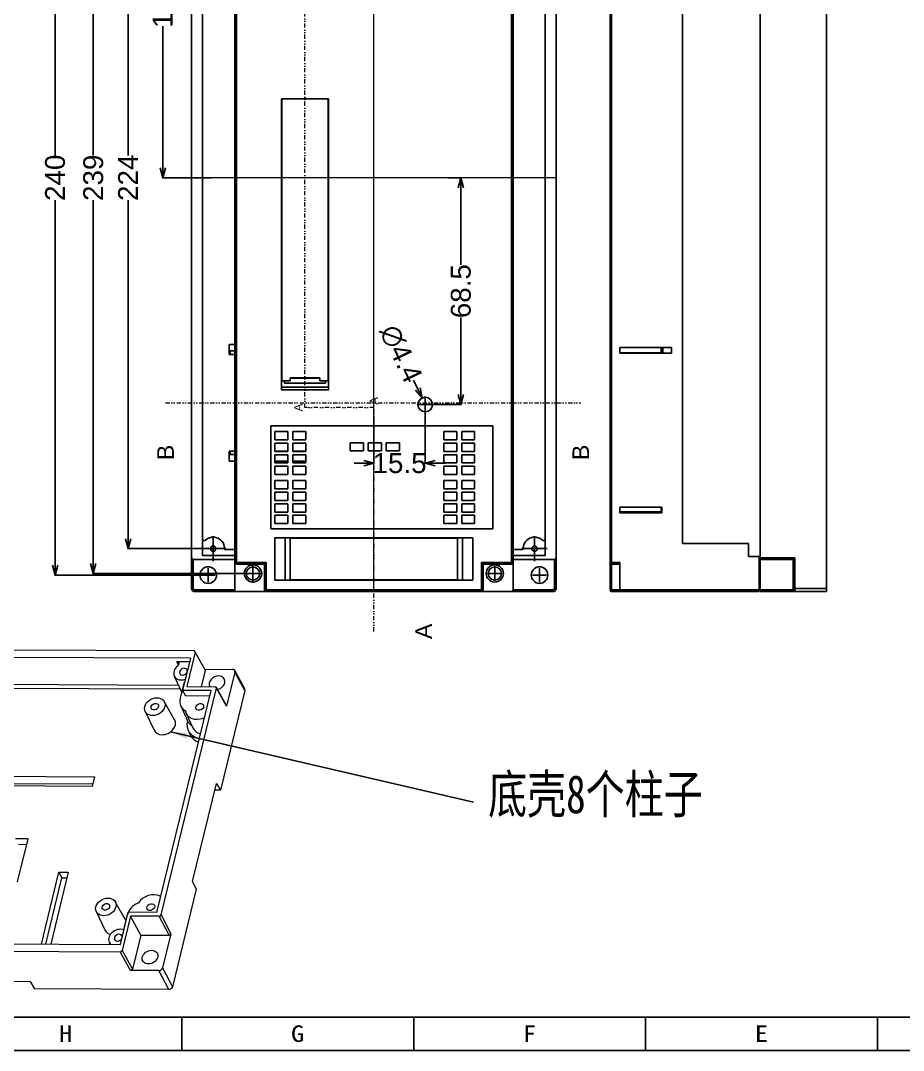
# Model space of a CAD drawing. Header units: millimetres. Extents: x 3277 to 4118, y 1069 to 1745.
# Drawn here: x 3579.6 to 3846.1, y 1151.3 to 1462.4 of the extents above; entities that cross this region are included whole.
import ezdxf
from ezdxf.enums import TextEntityAlignment as Align
from ezdxf.lldxf.tags import DXFTag

# ---------------------------------------------------------------- set-up
doc = ezdxf.new("R2010")
doc.units = ezdxf.units.MM
doc.linetypes.add('DIVIDE', pattern=[31.75, 12.7, -6.35, 0, -6.35, 0, -6.35])
doc.layers.add('1', color=7, linetype='Continuous', true_color=0xffffff)
doc.layers.add('2', color=7, linetype='Continuous', true_color=0xffffff)
doc.layers.add('dim', color=82, linetype='Continuous', lineweight=9)
doc.layers.add('hatch', color=56, linetype='Continuous', lineweight=9)
doc.styles.add('romans', font='romans.shx', dxfattribs={"width": 0.75, "bigfont": 'fangsong.shx'})
doc.styles.get("Standard").update_dxf_attribs({"font": 'arial.ttf'})
doc.styles.add('TEXTSTYLE_0', font='txt', dxfattribs={"width": 0.8})
tags = doc.linetypes.add('CENTER', pattern=[2, 1.25, -0.25, 0.25, -0.25]).pattern_tags.tags
tags[10:11] = [DXFTag(74, 4), DXFTag(75, 0), DXFTag(340, '0'), DXFTag(46, 0.0), DXFTag(50, 0.0), DXFTag(44, 0.0), DXFTag(45, 0.0)]
tags[8:9] = [DXFTag(74, 4), DXFTag(75, 0), DXFTag(340, '0'), DXFTag(46, 0.0), DXFTag(50, 0.0), DXFTag(44, 0.0), DXFTag(45, 0.0)]
tags[6:7] = [DXFTag(74, 4), DXFTag(75, 0), DXFTag(340, '0'), DXFTag(46, 0.0), DXFTag(50, 0.0), DXFTag(44, 0.0), DXFTag(45, 0.0)]
tags[4:5] = [DXFTag(74, 4), DXFTag(75, 0), DXFTag(340, '0'), DXFTag(46, 0.0), DXFTag(50, 0.0), DXFTag(44, 0.0), DXFTag(45, 0.0)]
doc.dimstyles.new('ISO-25', dxfattribs={"dimtxt": 2.5, "dimasz": 2.5, "dimexe": 1.25, "dimexo": 0.625, "dimtad": 1, "dimtxsty": 'Standard', "dimcen": 2.5, "dimadec": 0, "dimazin": 0, "dimtfac": 1, "dimtmove": 0, "dimatfit": 3, "dimfxl": 1, "dimarcsym": 0})
doc.dimstyles.new('副本 (2)Standard', dxfattribs={"dimtxt": 6, "dimasz": 3, "dimexe": 0.18, "dimexo": 0.0625, "dimgap": 0.09, "dimtad": 0, "dimdec": 1, "dimdsep": 46, "dimtxsty": 'Standard', "dimblk": 'OPEN30', "dimcen": 0.09, "dimclrd": 3, "dimclre": 3, "dimclrt": 6, "dimazin": 2, "dimtfac": 1, "dimtdec": 1, "dimtofl": 0, "dimtmove": 0, "dimatfit": 3, "dimfxl": 1, "dimtolj": 1, "dimtzin": 0, "dimarcsym": 0})

# ---------------------------------------------------------------- blocks, each defined once
blk = doc.blocks.new('_Open30')
at = {"color": 0, "linetype": 'ByBlock', "lineweight": -2}
for p, q in [((-1, 0.27), (0, 0)), ((0, 0), (-1, -0.27)), ((0, 0), (-1, 0))]:
    blk.add_line(p, q, dxfattribs=at)
blk = doc.blocks.new('*D73')
at = {"color": 3, "lineweight": -2, "transparency": 16777216}
for p, q in [((3633.9, 1526.89), (3611.88, 1526.89)), ((3612.06, 1523.89), (3612.06, 1421.65)), ((3612.06, 1305.89), (3612.06, 1408.14)), ((3633.9, 1302.89), (3611.88, 1302.89))]:
    blk.add_line(p, q, dxfattribs=at)
at = {"layer": 'Defpoints', "color": 0, "transparency": 16777216}
for p in [(3612.06, 1526.89), (3633.96, 1526.89), (3633.96, 1302.89)]:
    blk.add_point(p, dxfattribs=at)
at = {"color": 3, "lineweight": -2, "transparency": 16777216, "xscale": 3, "yscale": 3, "zscale": 3}
for p, rotation in [((3612.06, 1526.89), 90), ((3612.06, 1302.89), 270)]:
    blk.add_blockref('_Open30', p, dxfattribs=dict(at, rotation=rotation))
at = {"color": 6, "transparency": 16777216, "insert": (3612.06, 1414.89), "char_height": 6, "attachment_point": 5, "rotation": 90}
blk.add_mtext('\\A1;224', dxfattribs=at)
blk = doc.blocks.new('*D74')
at = {"color": 3, "lineweight": -2, "transparency": 16777216}
for p, q in [((3647.5, 1534.39), (3601.39, 1534.39)), ((3601.57, 1531.39), (3601.57, 1421.67)), ((3601.57, 1298.39), (3601.57, 1408.12)), ((3646.84, 1295.39), (3601.39, 1295.39))]:
    blk.add_line(p, q, dxfattribs=at)
at = {"layer": 'Defpoints', "color": 0, "transparency": 16777216}
for p in [(3647.56, 1534.39), (3601.57, 1295.39), (3646.9, 1295.39)]:
    blk.add_point(p, dxfattribs=at)
at = {"color": 3, "lineweight": -2, "transparency": 16777216, "xscale": 3, "yscale": 3, "zscale": 3}
for p, rotation in [((3601.57, 1534.39), 90), ((3601.57, 1295.39), 270)]:
    blk.add_blockref('_Open30', p, dxfattribs=dict(at, rotation=rotation))
at = {"color": 6, "transparency": 16777216, "insert": (3601.57, 1414.89), "char_height": 6, "attachment_point": 5, "rotation": 90}
blk.add_mtext('\\A1;239', dxfattribs=at)
blk = doc.blocks.new('*D75')
at = {"color": 3, "lineweight": -2, "transparency": 16777216}
for p, q in [((3634.11, 1534.89), (3589.87, 1534.89)), ((3590.05, 1531.89), (3590.05, 1421.65)), ((3590.05, 1297.89), (3590.05, 1408.13)), ((3634.11, 1294.89), (3589.87, 1294.89))]:
    blk.add_line(p, q, dxfattribs=at)
at = {"layer": 'Defpoints', "color": 0, "transparency": 16777216}
for p in [(3590.05, 1534.89), (3634.17, 1534.89), (3634.17, 1294.89)]:
    blk.add_point(p, dxfattribs=at)
at = {"color": 3, "lineweight": -2, "transparency": 16777216, "xscale": 3, "yscale": 3, "zscale": 3}
for p, rotation in [((3590.05, 1534.89), 90), ((3590.05, 1294.89), 270)]:
    blk.add_blockref('_Open30', p, dxfattribs=dict(at, rotation=rotation))
at = {"color": 6, "transparency": 16777216, "insert": (3590.05, 1414.89), "char_height": 6, "attachment_point": 5, "rotation": 90}
blk.add_mtext('\\A1;240', dxfattribs=at)
blk = doc.blocks.new('*D77')
at = {"color": 3, "lineweight": -2, "transparency": 16777216}
for p, q in [((3649.28, 1526.39), (3622.36, 1526.39)), ((3622.54, 1523.39), (3622.54, 1480.6)), ((3622.54, 1417.89), (3622.54, 1460.69)), ((3637.21, 1414.89), (3622.36, 1414.89))]:
    blk.add_line(p, q, dxfattribs=at)
at = {"layer": 'Defpoints', "color": 0, "transparency": 16777216}
for p in [(3649.34, 1526.39), (3622.54, 1414.89), (3637.27, 1414.89)]:
    blk.add_point(p, dxfattribs=at)
at = {"color": 3, "lineweight": -2, "transparency": 16777216, "xscale": 3, "yscale": 3, "zscale": 3}
for p, rotation in [((3622.54, 1526.39), 90), ((3622.54, 1414.89), 270)]:
    blk.add_blockref('_Open30', p, dxfattribs=dict(at, rotation=rotation))
at = {"color": 6, "transparency": 16777216, "insert": (3622.54, 1470.64), "char_height": 6, "attachment_point": 5, "rotation": 90}
blk.add_mtext('\\A1;111.5', dxfattribs=at)
blk = doc.blocks.new('*D96')
at = {"color": 3, "lineweight": -2, "transparency": 16777216}
for p, q in [((3701.76, 1343.91), (3701.76, 1328.5)), ((3686.26, 1342.91), (3686.26, 1328.5)), ((3683.26, 1328.68), (3680.26, 1328.68)), ((3704.76, 1328.68), (3707.76, 1328.68))]:
    blk.add_line(p, q, dxfattribs=at)
at = {"layer": 'Defpoints', "color": 0, "transparency": 16777216}
for p in [(3701.76, 1343.97), (3686.26, 1342.98), (3686.26, 1328.68)]:
    blk.add_point(p, dxfattribs=at)
at = {"color": 3, "lineweight": -2, "transparency": 16777216, "xscale": 3, "yscale": 3, "zscale": 3}
blk.add_blockref('_Open30', (3686.26, 1328.68), dxfattribs=at)
at = {"color": 3, "lineweight": -2, "transparency": 16777216, "xscale": 3, "yscale": 3, "zscale": 3, "rotation": 180}
blk.add_blockref('_Open30', (3701.76, 1328.68), dxfattribs=at)
at = {"color": 6, "transparency": 16777216, "insert": (3694.01, 1328.68), "char_height": 6, "attachment_point": 5}
blk.add_mtext('\\A1;15.5', dxfattribs=at)
blk = doc.blocks.new('*D97')
at = {"color": 3, "lineweight": -2, "transparency": 16777216}
for p, q in [((3708.6, 1414.89), (3712.7, 1414.89)), ((3712.52, 1411.89), (3712.52, 1388.57)), ((3712.52, 1349.39), (3712.52, 1372.72)), ((3704.24, 1346.39), (3712.7, 1346.39))]:
    blk.add_line(p, q, dxfattribs=at)
at = {"layer": 'Defpoints', "color": 0, "transparency": 16777216}
for p in [(3708.54, 1414.89), (3712.52, 1414.89), (3704.18, 1346.39)]:
    blk.add_point(p, dxfattribs=at)
at = {"color": 3, "lineweight": -2, "transparency": 16777216, "xscale": 3, "yscale": 3, "zscale": 3}
for p, rotation in [((3712.52, 1414.89), 90), ((3712.52, 1346.39), 270)]:
    blk.add_blockref('_Open30', p, dxfattribs=dict(at, rotation=rotation))
at = {"color": 6, "transparency": 16777216, "insert": (3712.52, 1380.64), "char_height": 6, "attachment_point": 5, "rotation": 90}
blk.add_mtext('\\A1;68.5', dxfattribs=at)
blk = doc.blocks.new('*D98')
at = {"color": 3, "lineweight": -2, "transparency": 16777216}
for p, q in [((3698.22, 1353.79), (3699.51, 1351.08)), ((3701.67, 1346.39), (3701.85, 1346.39)), ((3701.76, 1346.3), (3701.76, 1346.48))]:
    blk.add_line(p, q, dxfattribs=at)
at = {"layer": 'Defpoints', "color": 0, "transparency": 16777216}
for p in [(3700.81, 1348.38), (3702.71, 1344.41)]:
    blk.add_point(p, dxfattribs=at)
at = {"color": 3, "lineweight": -2, "transparency": 16777216, "xscale": 3, "yscale": 3, "zscale": 3, "rotation": 295.5766410307004}
blk.add_blockref('_Open30', (3700.81, 1348.38), dxfattribs=at)
at = {"color": 6, "transparency": 16777216, "insert": (3694.42, 1361.73), "char_height": 6, "attachment_point": 5, "rotation": 295.5766}
blk.add_mtext('\\A1;∅4.4', dxfattribs=at)
blk = doc.blocks.new('SUN_6HWZ35TKYY1ECAF2H1NO37HIP3V')
at = {"color": 7, "linetype": 'Continuous'}
for p, q in [((-831, 10), (-10, 10)), ((-490, 0), (-490, 10)), ((-420, 0), (-420, 10)), ((-350, 0), (-350, 10)), ((-280, 0), (-280, 10)), ((-841, 0), (0, 0))]:
    blk.add_line(p, q, dxfattribs=at)
at = {"color": 2, "linetype": 'Continuous', "style": 'TEXTSTYLE_0', "width": 1.2}
for s, p, p2 in [('H', (-527.03, 2.56), (-523.03, 2.56)), ('G', (-457.03, 2.56), (-453.03, 2.56)), ('F', (-387.03, 2.56), (-383.03, 2.56)), ('E', (-317.03, 2.56), (-313.03, 2.56))]:
    blk.add_text(s, height=5, dxfattribs=at).set_placement(p, p2, align=Align.FIT)
blk = doc.blocks.new('sgsdg')
at = {"layer": '1', "color": 132, "linetype": 'Continuous', "lineweight": 18}
for p, q in [((-2832.29, 6099.16), (-3017.46, 6206.78)), ((-2834.29, 6097.76), (-3018.6, 6204.88)), ((-3015.25, 6193.56), (-2841.48, 6092.56)), ((-3016.11, 6192.69), (-2841.61, 6091.27)), ((-3079.99, 6140.5), (-2895.67, 6033.37)), ((-3081.98, 6139.09), (-2896.82, 6031.47)), ((-2879.28, 6079), (-2909.26, 6096.43)), ((-2907.2, 6098.59), (-2877.22, 6081.16)), ((-2834.29, 6097.76), (-2841.18, 6090.53)), ((-2832.18, 6098.62), (-2839.54, 6090.9)), ((-2838.44, 6097.74), (-2838.36, 6098.9)), ((-2835.04, 6096.97), (-2838.36, 6098.9)), ((-2832.24, 6092.28), (-2832.18, 6098.62)), ((-2832.15, 6092.5), (-2832.08, 6098.84)), ((-2878.81, 6079.5), (-2907.3, 6096.06)), ((-2841.19, 6095.55), (-2841.72, 6090.06)), ((-2854.11, 6090.65), (-2854.6, 6084.36)), ((-2847.69, 6084.07), (-2847.65, 6090.39)), ((-2843.14, 6088.57), (-2839.48, 6092.41)), ((-2841.18, 6090.53), (-2841.25, 6088.64)), ((-2833.74, 6086.21), (-2841.18, 6090.53)), ((-2839.54, 6090.9), (-2832.06, 6086.56)), ((-2835.69, 6088.67), (-2832.24, 6092.28)), ((-2832.15, 6092.7), (-2824.95, 6088.52)), ((-2834.93, 6084.97), (-2841.25, 6088.64)), ((-2833.49, 6087.42), (-2833.49, 6087.42)), ((-2824.73, 6087.43), (-2832.04, 6079.77)), ((-2824.87, 6081.13), (-2824.73, 6087.43)), ((-2824.68, 6081.57), (-2824.54, 6087.87)), ((-2881.35, 6036.28), (-2833.74, 6086.21)), ((-2880.59, 6034.99), (-2831.95, 6086.02)), ((-2844.02, 6086.73), (-2844.49, 6081.82)), ((-2843.69, 6083.98), (-2844.15, 6079.18)), ((-2832.04, 6079.77), (-2831.95, 6086.02)), ((-2831.94, 6079.99), (-2831.86, 6086.24)), ((-2877.22, 6081.16), (-2879.28, 6079)), ((-2824.87, 6081.13), (-2846.29, 6058.67)), ((-2845.72, 6079.28), (-2845.87, 6077.79)), ((-2913.16, 6065.26), (-2903.98, 6074.89)), ((-2905.21, 6073.6), (-2907.3, 6074.81)), ((-2903.98, 6074.89), (-2907.22, 6076.77)), ((-2916.31, 6045.37), (-2900.89, 6061.54)), ((-2915.16, 6044.7), (-2900.97, 6059.58)), ((-2898.47, 6060.13), (-2913.88, 6043.96)), ((-2900.89, 6061.54), (-2900.97, 6059.58)), ((-2900.97, 6059.58), (-2899.7, 6058.84)), ((-2900.89, 6061.54), (-2898.47, 6060.13)), ((-2867.34, 6038.98), (-2846.33, 6061.02)), ((-2846.29, 6058.67), (-2847.76, 6059.52)), ((-2846.33, 6061.02), (-2846.29, 6058.67)), ((-2945.09, 6049), (-2924.89, 6037.26)), ((-2897.07, 6045.59), (-2897.56, 6039.29)), ((-2890.65, 6039.01), (-2890.61, 6045.33)), ((-2895.67, 6033.37), (-2888.78, 6040.6)), ((-2881.35, 6036.28), (-2888.78, 6040.6)), ((-2924.89, 6037.26), (-2924.85, 6034.68)), ((-2888.76, 6039.27), (-2896.12, 6031.55)), ((-2892.63, 6036.66), (-2889.32, 6040.13)), ((-2888.98, 6032.76), (-2888.76, 6039.27)), ((-2881.29, 6034.92), (-2888.76, 6039.27)), ((-2867.34, 6038.98), (-2867.54, 6036.38)), ((-2889.82, 6014.32), (-2924.85, 6034.68)), ((-2898.27, 6035.68), (-2898.35, 6034.93)), ((-2898.28, 6034.94), (-2898.26, 6035.21)), ((-2867.54, 6036.38), (-2888.42, 6014.47)), ((-2881.58, 6028.46), (-2881.29, 6034.92)), ((-2880.59, 6034.99), (-2880.88, 6028.53)), ((-2896.98, 6025.03), (-2896.82, 6031.47)), ((-2888.98, 6032.76), (-2896.29, 6025.1)), ((-2896.12, 6031.55), (-2896.29, 6025.1)), ((-2888.98, 6032.76), (-2881.58, 6028.46)), ((-2880.88, 6028.53), (-2888.19, 6020.87)), ((-2889.58, 6020.73), (-2896.98, 6025.03)), ((-2889.82, 6014.32), (-2889.58, 6020.73)), ((-2888.19, 6020.87), (-2888.42, 6014.47))]:
    blk.add_line(p, q, dxfattribs=at)
for centre, major_axis, ratio, start_param, end_param in [((-2838.14, 6095.33), (3.06, -0.12), 0.775231, 1.791117, 4.525309), ((-2838.14, 6095.33), (1.24, -0.05), 0.775231, 0, 4.114521), ((-2838.88, 6098.35), (-0.89, 0.036), 0.775231, 1.791117, 4.114521), ((-2832.58, 6098.85), (-0.497, 0.02), 0.775089, 2.543902, 4.114546), ((-2838.14, 6095.33), (1.24, -0.05), 0.775231, 4.114521, 5.496724), ((-2838.14, 6095.33), (1.24, -0.05), 0.775231, 5.874009, 6.283185), ((-2838.17, 6094.57), (-3.1, 0.13), 0.775231, 1.167395, 1.192064), ((-2832.65, 6092.51), (-0.497, 0.02), 0.775089, 2.543902, 3.165337), ((-2839.38, 6086.39), (4.65, -0.19), 0.775231, 2.543725, 3.618841), ((-2831.01, 6087.32), (-2.49, 0.1), 0.775231, 4.114521, 6.283185), ((-2831.01, 6087.32), (-2.49, 0.1), 0.775231, 1.248702, 4.114521), ((-2825.54, 6087.9), (-0.999, 0.041), 0.775176, 2.543707, 4.114427), ((-2851.14, 6084.14), (3.46, -0.14), 0.775231, 3.113728, 4.114521), ((-2851.14, 6084.14), (3.46, -0.14), 0.775231, 4.114521, 6.283185), ((-2851.14, 6084.14), (3.46, -0.14), 0.775231, 0, 0.027898), ((-2839.17, 6083.64), (4.53, -0.18), 0.775231, 2.907478, 4.567883), ((-2832.35, 6086.25), (-0.497, 0.02), 0.775153, 2.543476, 4.11412), ((-2839.43, 6078.81), (6.31, -0.26), 0.775231, 2.531937, 3.940866), ((-2839.58, 6081.58), (-4.91, 0.2), 0.775231, 6.270317, 6.742225), ((-2825.68, 6081.6), (-0.999, 0.041), 0.775176, 2.543707, 3.156485), ((-2839.49, 6077.32), (6.39, -0.26), 0.775231, 3.098744, 3.766971), ((-2839.37, 6078.83), (-4.79, 0.2), 0.775231, 6.240337, 7.019529), ((-2832.44, 6080), (-0.497, 0.02), 0.775153, 2.543476, 3.162505), ((-2885.56, 6037.95), (4.65, -0.19), 0.775231, 1.468609, 2.543725), ((-2882.13, 6038.58), (-4.53, 0.18), 0.775231, 3.661159, 5.321564), ((-2895.22, 6035.45), (-3.06, 0.12), 0.775231, 3.71692, 6.437925), ((-2894.1, 6039.08), (-3.46, 0.14), 0.775231, 0, 0.687142), ((-2894.1, 6039.08), (-3.46, 0.14), 0.775231, 6.255419, 6.283185), ((-2894.1, 6039.08), (-3.46, 0.14), 0.775231, 3.059731, 3.169393), ((-2899.14, 6035.14), (0.89, -0.036), 0.775231, 5.984136, 6.437925), ((-2895.22, 6035.45), (1.24, -0.05), 0.775231, 0, 4.114521), ((-2895.22, 6035.45), (1.24, -0.05), 0.775231, 4.114521, 5.496724), ((-2895.22, 6035.45), (1.24, -0.05), 0.775231, 5.874009, 6.283185), ((-2881, 6035.23), (-0.497, 0.02), 0.775373, 0.972903, 2.543547), ((-2896.52, 6031.78), (-0.497, 0.02), 0.775308, 0.97333, 2.543974), ((-2881.28, 6028.77), (-0.497, 0.02), 0.775373, 0.972903, 2.543547), ((-2896.69, 6025.33), (-0.497, 0.02), 0.775308, 0.97333, 2.543974), ((-2888.99, 6021.34), (-0.999, 0.041), 0.775286, 0.973023, 2.543743), ((-2889.23, 6014.94), (-0.999, 0.041), 0.775286, 0.973023, 2.543743)]:
    blk.add_ellipse(centre, major_axis=major_axis, ratio=ratio, start_param=start_param, end_param=end_param, dxfattribs=at)
for centre, major_axis in [((-2850.89, 6090.45), (3.23, -0.13)), ((-2850.89, 6090.45), (-1.2, 0.05)), ((-2839.17, 6083.64), (-1.24, 0.05)), ((-2893.85, 6045.39), (-3.23, 0.13)), ((-2893.85, 6045.39), (1.2, -0.05)), ((-2882.13, 6038.58), (-1.24, 0.05)), ((-2889.85, 6025.6), (-2.49, 0.1))]:
    blk.add_ellipse(centre, major_axis=major_axis, ratio=0.775231, dxfattribs=at)
for points in [[(-2843.63, 6084.3), (-2843.61, 6084.5), (-2843.59, 6084.7), (-2843.57, 6084.9)], [(-2840.04, 6079.61), (-2840.02, 6079.8), (-2839.99, 6080), (-2839.97, 6080.2)]]:
    blk.add_open_spline(points, degree=3, dxfattribs=at)
for points, knots in [([(-2843.57, 6084.9), (-2843.55, 6084.86), (-2843.53, 6084.82), (-2843.52, 6084.73), (-2843.53, 6084.68), (-2843.54, 6084.64)], [0, 0, 0, 0, 0.499999, 0.499999, 1, 1, 1, 1]), ([(-2839.97, 6080.2), (-2839.91, 6080.19), (-2839.86, 6080.17), (-2839.76, 6080.13), (-2839.72, 6080.1), (-2839.66, 6080.05), (-2839.65, 6080.04), (-2839.64, 6080.02)], [0, 0, 0, 0, 0.415913, 0.415913, 0.83187, 0.83187, 1, 1, 1, 1]), ([(-2884.61, 6041.56), (-2884.65, 6041.54), (-2884.71, 6041.52), (-2884.82, 6041.51), (-2884.88, 6041.5), (-2884.94, 6041.51)], [0, 0, 0, 0, 0.499999, 0.499999, 1, 1, 1, 1]), ([(-2877.83, 6039.97), (-2877.85, 6039.97), (-2877.87, 6039.98), (-2877.94, 6040), (-2877.99, 6040.03), (-2878.07, 6040.09), (-2878.11, 6040.13), (-2878.13, 6040.16)], [0, 0, 0, 0, 0.169573, 0.169573, 0.584314, 0.584314, 1, 1, 1, 1])]:
    blk.add_open_spline(points, degree=3, knots=knots, dxfattribs=at)

msp = doc.modelspace()

# ---------------------------------------------------------------- linework, layer by layer
at = {"layer": '1', "color": 21}
for p, q in [((3822.83, 1538.89), (3822.83, 1290.89)), ((3631.26, 1529.64), (3631.26, 1300.14)), ((3737.96, 1300.84), (3737.96, 1528.94)), ((3741.26, 1300.14), (3741.26, 1529.64)), ((3802.83, 1300.14), (3802.83, 1529.64)), ((3634.56, 1524.01), (3634.56, 1300.84)), ((3642.56, 1364.55), (3642.56, 1361.55)), ((3644.26, 1364.55), (3642.56, 1364.55)), ((3642.91, 1362.6), (3642.91, 1361.55)), ((3644.26, 1362.6), (3642.91, 1362.6)), ((3642.56, 1361.55), (3644.26, 1361.55)), ((3642.56, 1329.35), (3642.56, 1332.35)), ((3642.56, 1332.35), (3644.26, 1332.35)), ((3642.91, 1331.3), (3642.91, 1332.35)), ((3644.26, 1331.3), (3642.91, 1331.3)), ((3656.38, 1332.35), (3660.28, 1332.35)), ((3661.78, 1332.35), (3665.68, 1332.35)), ((3644.26, 1329.35), (3642.56, 1329.35)), ((3660.28, 1329.35), (3656.38, 1329.35)), ((3665.68, 1329.35), (3661.78, 1329.35)), ((3631.26, 1290.89), (3631.26, 1300.14)), ((3634.56, 1300.84), (3644.26, 1300.84)), ((3641.2, 1302.64), (3644.26, 1302.64)), ((3728.26, 1302.64), (3731.32, 1302.64)), ((3737.96, 1300.84), (3728.26, 1300.84)), ((3741.26, 1300.14), (3741.26, 1290.89)), ((3802.83, 1300.14), (3813.33, 1300.14)), ((3802.83, 1299.64), (3802.83, 1300.14)), ((3812.83, 1299.64), (3813.33, 1300.14)), ((3813.33, 1300.14), (3813.33, 1290.89)), ((3631.76, 1299.64), (3631.76, 1290.89)), ((3644.26, 1299.64), (3631.76, 1299.64)), ((3740.76, 1299.64), (3728.26, 1299.64)), ((3740.76, 1290.89), (3740.76, 1299.64)), ((3802.83, 1299.64), (3802.83, 1290.39)), ((3812.83, 1299.64), (3802.83, 1299.64)), ((3812.83, 1290.89), (3812.83, 1299.64)), ((3631.26, 1290.89), (3631.76, 1290.89)), ((3740.76, 1290.89), (3741.26, 1290.89)), ((3812.83, 1290.39), (3812.83, 1290.89)), ((3812.83, 1290.89), (3813.33, 1290.89)), ((3813.33, 1290.89), (3813.33, 1289.89)), ((3813.33, 1290.89), (3822.83, 1290.89)), ((3822.83, 1290.89), (3822.83, 1289.89)), ((3632.26, 1290.39), (3644.26, 1290.39)), ((3632.26, 1289.89), (3632.26, 1290.39)), ((3644.76, 1289.89), (3632.26, 1289.89)), ((3740.26, 1289.89), (3727.76, 1289.89)), ((3728.26, 1290.39), (3740.26, 1290.39)), ((3740.26, 1290.39), (3740.26, 1289.89)), ((3802.83, 1289.89), (3802.83, 1290.39)), ((3802.83, 1290.39), (3812.83, 1290.39)), ((3813.33, 1289.89), (3802.83, 1289.89)), ((3822.83, 1289.89), (3813.33, 1289.89)), ((3818.93, 1289.89), (3822.83, 1289.89))]:
    msp.add_line(p, q, dxfattribs=at)
at = {"layer": '1', "color": 1, "linetype": 'CENTER', "ltscale": 3.5052}
for p, q in [((3637.76, 1299.1), (3637.76, 1306.69)), ((3734.76, 1299.1), (3734.76, 1306.69)), ((3633.96, 1302.89), (3641.55, 1302.89)), ((3730.96, 1302.89), (3738.55, 1302.89))]:
    msp.add_line(p, q, dxfattribs=at)
at = {"layer": '1', "color": 1, "linetype": 'CENTER', "ltscale": 1.9304}
for p, q in [((3634.17, 1294.89), (3638.35, 1294.89)), ((3636.26, 1292.8), (3636.26, 1296.98)), ((3734.17, 1294.89), (3738.35, 1294.89)), ((3736.26, 1292.8), (3736.26, 1296.98))]:
    msp.add_line(p, q, dxfattribs=at)
at = {"layer": '1', "color": 21, "extrusion": (0, 0, -1)}
for centre in [(-3637.76, 1302.89), (-3734.76, 1302.89)]:
    msp.add_circle(centre, 0.8, dxfattribs=at)
at = {"layer": '1', "color": 21}
for centre in [(3636.26, 1294.89), (3736.26, 1294.89)]:
    msp.add_circle(centre, 2.5, dxfattribs=at)
at = {"layer": '1', "color": 21, "extrusion": (0, 0, -1)}
for centre, radius, start, end in [((-3635.06, 1305.78), 0.5, 226.8788, 0), ((-3632.26, 1290.89), 1, 270, 0), ((-3740.26, 1290.89), 1, 180, 270)]:
    msp.add_arc(centre, radius, start, end, dxfattribs=at)
at = {"layer": '1', "color": 21}
for centre, radius, start, end in [((3637.76, 1302.89), 3.45, 355.8445, 133.1212), ((3734.76, 1302.89), 3.45, 46.8788, 184.1555), ((3737.46, 1305.78), 0.5, 226.8788, 0), ((3631.76, 1300.14), 0.5, 180, 270), ((3740.76, 1300.14), 0.5, 270, 0), ((3632.26, 1290.89), 0.5, 180, 270), ((3740.26, 1290.89), 0.5, 270, 0), ((3813.33, 1290.39), 0.5, 180, 270)]:
    msp.add_arc(centre, radius, start, end, dxfattribs=at)
at = {"layer": '2', "color": 7}
for p, q in [((3644.26, 1298.69), (3644.26, 1531.09)), ((3644.76, 1531.09), (3644.76, 1298.69)), ((3727.76, 1298.69), (3727.76, 1531.09)), ((3728.26, 1531.09), (3728.26, 1298.69)), ((3757.53, 1298.69), (3757.53, 1531.09)), ((3758.03, 1531.09), (3758.03, 1298.69)), ((3779.43, 1525.39), (3779.43, 1304.39)), ((3658.37, 1350.8), (3658.37, 1438.74)), ((3672.57, 1438.74), (3658.37, 1438.74)), ((3672.57, 1438.74), (3672.57, 1350.8)), ((3760.53, 1361.89), (3760.53, 1363.59)), ((3760.53, 1363.59), (3776.13, 1363.59)), ((3772.93, 1363.59), (3772.93, 1362.04)), ((3773.43, 1363.59), (3773.43, 1361.9)), ((3776.13, 1363.59), (3776.13, 1361.89)), ((3772.93, 1362.04), (3760.53, 1362.04)), ((3776.13, 1361.89), (3760.53, 1361.89)), ((3659.27, 1352.85), (3659.27, 1353.54)), ((3669.97, 1354.39), (3660.97, 1354.39)), ((3671.67, 1353.54), (3671.67, 1352.85)), ((3672.57, 1351.6), (3658.37, 1351.6)), ((3672.57, 1350.8), (3658.37, 1350.8)), ((3671.67, 1352.85), (3659.27, 1352.85)), ((3722.12, 1340.02), (3655.16, 1340.02)), ((3655.16, 1308.82), (3655.16, 1340.02)), ((3656.38, 1338.25), (3660.28, 1338.25)), ((3656.38, 1335.75), (3656.38, 1338.25)), ((3660.28, 1338.25), (3660.28, 1335.75)), ((3661.78, 1335.75), (3661.78, 1338.25)), ((3661.78, 1338.25), (3665.68, 1338.25)), ((3665.68, 1338.25), (3665.68, 1335.75)), ((3707.38, 1338.25), (3711.28, 1338.25)), ((3707.38, 1335.75), (3707.38, 1338.25)), ((3711.28, 1338.25), (3711.28, 1335.75)), ((3712.78, 1338.25), (3716.68, 1338.25)), ((3712.78, 1335.75), (3712.78, 1338.25)), ((3716.68, 1338.25), (3716.68, 1335.75)), ((3722.12, 1340.02), (3722.12, 1308.82)), ((3660.28, 1335.75), (3656.38, 1335.75)), ((3660.28, 1334.75), (3656.38, 1334.75)), ((3656.38, 1334.75), (3656.38, 1332.25)), ((3660.28, 1332.25), (3660.28, 1334.75)), ((3665.68, 1335.75), (3661.78, 1335.75)), ((3665.68, 1334.75), (3661.78, 1334.75)), ((3661.78, 1334.75), (3661.78, 1332.25)), ((3665.68, 1332.25), (3665.68, 1334.75)), ((3679.12, 1332.39), (3679.12, 1334.79)), ((3679.12, 1334.79), (3683.12, 1334.79)), ((3683.12, 1334.79), (3683.12, 1332.39)), ((3684.53, 1334.79), (3688.53, 1334.79)), ((3684.53, 1332.39), (3684.53, 1334.79)), ((3688.53, 1334.79), (3688.53, 1332.39)), ((3689.95, 1334.79), (3689.95, 1332.39)), ((3693.95, 1334.79), (3689.95, 1334.79)), ((3693.95, 1332.39), (3693.95, 1334.79)), ((3711.28, 1335.75), (3707.38, 1335.75)), ((3711.28, 1334.75), (3707.38, 1334.75)), ((3707.38, 1334.75), (3707.38, 1332.25)), ((3711.28, 1332.25), (3711.28, 1334.75)), ((3716.68, 1335.75), (3712.78, 1335.75)), ((3716.68, 1334.75), (3712.78, 1334.75)), ((3712.78, 1334.75), (3712.78, 1332.25)), ((3716.68, 1332.25), (3716.68, 1334.75)), ((3656.38, 1332.25), (3660.28, 1332.25)), ((3660.28, 1331.26), (3656.38, 1331.26)), ((3656.38, 1331.26), (3656.38, 1328.76)), ((3660.28, 1328.76), (3660.28, 1331.26)), ((3661.78, 1332.25), (3665.68, 1332.25)), ((3661.78, 1331.26), (3661.78, 1328.76)), ((3665.68, 1331.26), (3661.78, 1331.26)), ((3665.68, 1328.76), (3665.68, 1331.26)), ((3683.12, 1332.39), (3679.12, 1332.39)), ((3688.53, 1332.39), (3684.53, 1332.39)), ((3689.95, 1332.39), (3693.95, 1332.39)), ((3707.38, 1332.25), (3711.28, 1332.25)), ((3711.28, 1331.26), (3707.38, 1331.26)), ((3707.38, 1331.26), (3707.38, 1328.76)), ((3711.28, 1328.76), (3711.28, 1331.26)), ((3712.78, 1332.25), (3716.68, 1332.25)), ((3712.78, 1331.26), (3712.78, 1328.76)), ((3716.68, 1331.26), (3712.78, 1331.26)), ((3716.68, 1328.76), (3716.68, 1331.26)), ((3656.38, 1328.76), (3660.28, 1328.76)), ((3661.78, 1328.76), (3665.68, 1328.76)), ((3707.38, 1328.76), (3711.28, 1328.76)), ((3712.78, 1328.76), (3716.68, 1328.76)), ((3656.38, 1327.77), (3656.38, 1325.27)), ((3660.28, 1327.77), (3656.38, 1327.77)), ((3656.38, 1325.27), (3660.28, 1325.27)), ((3660.28, 1325.27), (3660.28, 1327.77)), ((3665.68, 1327.77), (3661.78, 1327.77)), ((3661.78, 1327.77), (3661.78, 1325.27)), ((3661.78, 1325.27), (3665.68, 1325.27)), ((3665.68, 1325.27), (3665.68, 1327.77)), ((3707.38, 1327.77), (3707.38, 1325.27)), ((3711.28, 1327.77), (3707.38, 1327.77)), ((3707.38, 1325.27), (3711.28, 1325.27)), ((3711.28, 1325.27), (3711.28, 1327.77)), ((3712.78, 1327.77), (3712.78, 1325.27)), ((3716.68, 1327.77), (3712.78, 1327.77)), ((3712.78, 1325.27), (3716.68, 1325.27)), ((3716.68, 1325.27), (3716.68, 1327.77)), ((3656.38, 1320.92), (3656.38, 1323.42)), ((3656.38, 1323.42), (3660.28, 1323.42)), ((3660.28, 1323.42), (3660.28, 1320.92)), ((3661.78, 1323.42), (3665.68, 1323.42)), ((3661.78, 1320.92), (3661.78, 1323.42)), ((3665.68, 1323.42), (3665.68, 1320.92)), ((3707.38, 1320.92), (3707.38, 1323.42)), ((3707.38, 1323.42), (3711.28, 1323.42)), ((3711.28, 1323.42), (3711.28, 1320.92)), ((3712.78, 1320.92), (3712.78, 1323.42)), ((3712.78, 1323.42), (3716.68, 1323.42)), ((3716.68, 1323.42), (3716.68, 1320.92)), ((3660.28, 1320.92), (3656.38, 1320.92)), ((3656.38, 1319.93), (3660.28, 1319.93)), ((3656.38, 1317.43), (3656.38, 1319.93)), ((3660.28, 1319.93), (3660.28, 1317.43)), ((3665.68, 1320.92), (3661.78, 1320.92)), ((3661.78, 1317.43), (3661.78, 1319.93)), ((3661.78, 1319.93), (3665.68, 1319.93)), ((3665.68, 1319.93), (3665.68, 1317.43)), ((3711.28, 1320.92), (3707.38, 1320.92)), ((3707.38, 1319.93), (3711.28, 1319.93)), ((3707.38, 1317.43), (3707.38, 1319.93)), ((3711.28, 1319.93), (3711.28, 1317.43)), ((3716.68, 1320.92), (3712.78, 1320.92)), ((3712.78, 1317.43), (3712.78, 1319.93)), ((3712.78, 1319.93), (3716.68, 1319.93)), ((3716.68, 1319.93), (3716.68, 1317.43)), ((3660.28, 1317.43), (3656.38, 1317.43)), ((3656.38, 1313.93), (3656.38, 1316.43)), ((3656.38, 1316.43), (3660.28, 1316.43)), ((3660.28, 1316.43), (3660.28, 1313.93)), ((3665.68, 1317.43), (3661.78, 1317.43)), ((3661.78, 1313.93), (3661.78, 1316.43)), ((3661.78, 1316.43), (3665.68, 1316.43)), ((3665.68, 1316.43), (3665.68, 1313.93)), ((3711.28, 1317.43), (3707.38, 1317.43)), ((3707.38, 1316.43), (3711.28, 1316.43)), ((3707.38, 1313.93), (3707.38, 1316.43)), ((3711.28, 1316.43), (3711.28, 1313.93)), ((3716.68, 1317.43), (3712.78, 1317.43)), ((3712.78, 1313.93), (3712.78, 1316.43)), ((3712.78, 1316.43), (3716.68, 1316.43)), ((3716.68, 1316.43), (3716.68, 1313.93)), ((3660.28, 1313.93), (3656.38, 1313.93)), ((3656.38, 1312.94), (3656.38, 1310.44)), ((3660.28, 1312.94), (3656.38, 1312.94)), ((3660.28, 1310.44), (3660.28, 1312.94)), ((3665.68, 1313.93), (3661.78, 1313.93)), ((3665.68, 1312.94), (3661.78, 1312.94)), ((3661.78, 1312.94), (3661.78, 1310.44)), ((3665.68, 1310.44), (3665.68, 1312.94)), ((3711.28, 1313.93), (3707.38, 1313.93)), ((3707.38, 1312.94), (3707.38, 1310.44)), ((3711.28, 1312.94), (3707.38, 1312.94)), ((3711.28, 1310.44), (3711.28, 1312.94)), ((3716.68, 1313.93), (3712.78, 1313.93)), ((3712.78, 1312.94), (3712.78, 1310.44)), ((3716.68, 1312.94), (3712.78, 1312.94)), ((3716.68, 1310.44), (3716.68, 1312.94)), ((3760.53, 1315.39), (3773.13, 1315.39)), ((3760.53, 1313.69), (3760.53, 1315.39)), ((3772.93, 1314.04), (3760.53, 1314.04)), ((3773.13, 1313.69), (3760.53, 1313.69)), ((3772.93, 1315.39), (3772.93, 1314.04)), ((3773.13, 1313.69), (3773.13, 1315.39)), ((3656.38, 1310.44), (3660.28, 1310.44)), ((3661.78, 1310.44), (3665.68, 1310.44)), ((3707.38, 1310.44), (3711.28, 1310.44)), ((3712.78, 1310.44), (3716.68, 1310.44)), ((3722.12, 1308.82), (3655.16, 1308.82)), ((3656.36, 1306.14), (3656.36, 1293.34)), ((3656.36, 1306.14), (3716.16, 1306.14)), ((3659.51, 1306.14), (3659.51, 1293.34)), ((3663.33, 1306.04), (3663.33, 1306.14)), ((3663.73, 1306.14), (3663.73, 1306.04)), ((3709.33, 1306.04), (3709.33, 1306.14)), ((3709.73, 1306.14), (3709.73, 1306.04)), ((3713.01, 1293.34), (3713.01, 1306.14)), ((3716.16, 1293.34), (3716.16, 1306.14)), ((3799.33, 1304.39), (3779.43, 1304.39)), ((3799.33, 1304.39), (3799.33, 1300.49)), ((3799.33, 1300.49), (3802.53, 1300.49)), ((3802.53, 1300.49), (3802.53, 1290.39)), ((3802.83, 1300.13), (3802.53, 1300.13)), ((3644.26, 1290.39), (3644.26, 1298.69)), ((3644.76, 1298.69), (3644.26, 1298.69)), ((3644.76, 1298.69), (3644.76, 1298.19)), ((3644.76, 1298.69), (3653.76, 1298.69)), ((3653.26, 1298.19), (3644.76, 1298.19)), ((3653.76, 1298.69), (3653.26, 1298.19)), ((3653.26, 1290.39), (3653.26, 1298.19)), ((3653.76, 1298.69), (3653.76, 1290.39)), ((3718.76, 1298.69), (3727.76, 1298.69)), ((3719.26, 1298.19), (3718.76, 1298.69)), ((3718.76, 1290.39), (3718.76, 1298.69)), ((3727.76, 1298.19), (3719.26, 1298.19)), ((3719.26, 1298.19), (3719.26, 1290.39)), ((3727.76, 1298.19), (3727.76, 1298.69)), ((3728.26, 1298.69), (3727.76, 1298.69)), ((3728.26, 1298.69), (3728.26, 1290.39)), ((3757.53, 1290.39), (3757.53, 1298.69)), ((3757.53, 1298.69), (3758.03, 1298.69)), ((3758.03, 1298.69), (3760.53, 1298.69)), ((3758.03, 1298.19), (3758.03, 1298.69)), ((3758.03, 1298.19), (3758.03, 1290.39)), ((3760.53, 1298.19), (3758.03, 1298.19)), ((3760.53, 1298.69), (3760.53, 1290.39)), ((3802.83, 1299.98), (3802.53, 1299.98)), ((3802.53, 1299.29), (3802.83, 1299.29)), ((3716.16, 1293.34), (3656.36, 1293.34)), ((3663.33, 1293.34), (3663.33, 1293.44)), ((3663.73, 1293.44), (3663.73, 1293.34)), ((3709.33, 1293.34), (3709.33, 1293.44)), ((3709.73, 1293.44), (3709.73, 1293.34)), ((3802.53, 1291.74), (3802.83, 1291.74)), ((3653.76, 1289.89), (3644.76, 1289.89)), ((3653.76, 1290.39), (3653.26, 1290.39)), ((3653.76, 1290.39), (3653.76, 1289.89)), ((3653.76, 1290.39), (3718.76, 1290.39)), ((3718.76, 1289.89), (3653.76, 1289.89)), ((3718.76, 1290.39), (3719.26, 1290.39)), ((3718.76, 1290.39), (3718.76, 1289.89)), ((3727.76, 1289.89), (3718.76, 1289.89)), ((3757.53, 1290.39), (3758.03, 1290.39)), ((3758.03, 1289.89), (3758.03, 1290.39)), ((3758.03, 1290.39), (3760.53, 1290.39)), ((3760.53, 1289.89), (3758.03, 1289.89)), ((3760.53, 1290.39), (3802.53, 1290.39)), ((3760.53, 1290.39), (3760.53, 1289.89)), ((3802.53, 1289.89), (3760.53, 1289.89)), ((3802.53, 1290.39), (3802.53, 1289.89))]:
    msp.add_line(p, q, dxfattribs=at)
at = {"layer": '2', "color": 95}
for p, q in [((3658.52, 1353.54), (3658.52, 1438.24)), ((3671.92, 1438.74), (3659.02, 1438.74)), ((3672.42, 1438.24), (3672.42, 1353.54)), ((3658.52, 1353.54), (3660.97, 1353.54)), ((3660.97, 1354.49), (3660.97, 1353.54)), ((3660.97, 1354.49), (3669.97, 1354.49)), ((3669.97, 1353.54), (3669.97, 1354.49)), ((3669.97, 1353.54), (3672.42, 1353.54)), ((3661.01, 1293.44), (3661.01, 1306.04)), ((3661.01, 1306.04), (3711.51, 1306.04)), ((3711.51, 1306.04), (3711.51, 1293.44)), ((3711.51, 1293.44), (3661.01, 1293.44))]:
    msp.add_line(p, q, dxfattribs=at)
at = {"layer": '2', "color": 1, "linetype": 'CENTER', "ltscale": 2.2352}
for p, q in [((3701.76, 1343.97), (3701.76, 1348.81)), ((3699.34, 1346.39), (3704.18, 1346.39))]:
    msp.add_line(p, q, dxfattribs=at)
at = {"layer": '2', "color": 1, "linetype": 'CENTER', "ltscale": 2.6416}
for p, q in [((3649.76, 1292.53), (3649.76, 1298.25)), ((3646.9, 1295.39), (3652.62, 1295.39))]:
    msp.add_line(p, q, dxfattribs=at)
at = {"layer": '2', "color": 1, "linetype": 'CENTER', "ltscale": 2.032}
for p, q in [((3722.76, 1293.19), (3722.76, 1297.59)), ((3720.56, 1295.39), (3724.96, 1295.39))]:
    msp.add_line(p, q, dxfattribs=at)
at = {"layer": '2', "color": 7}
for centre, radius in [((3701.76, 1346.39), 2.2), ((3649.76, 1295.39), 2.6), ((3649.76, 1295.39), 2), ((3722.76, 1295.39), 2)]:
    msp.add_circle(centre, radius, dxfattribs=at)
at = {"layer": '2', "color": 7, "extrusion": (0, 0, -1)}
msp.add_circle((-3722.76, 1295.39), 2.6, dxfattribs=at)
at = {"layer": '2', "color": 95}
for centre, radius, start, end in [((3659.02, 1438.24), 0.5, 90, 180), ((3671.92, 1438.24), 0.5, 0, 90), ((3668.19, 1294.23), 1.09, 226.3972, 234.6967), ((3668.19, 1294.23), 1.09, 305.3033, 313.6028), ((3704.33, 1294.23), 1.09, 226.3972, 234.6967), ((3704.33, 1294.23), 1.09, 305.3033, 313.6028)]:
    msp.add_arc(centre, radius, start, end, dxfattribs=at)
at = {"layer": '2', "color": 7, "extrusion": (0, 0, -1)}
for centre, start, end in [((-3644.76, 1298.69), 270, 0), ((-3727.76, 1298.69), 180, 270), ((-3758.03, 1298.69), 270, 0), ((-3644.76, 1290.39), 270, 0), ((-3653.76, 1290.39), 270, 0), ((-3718.76, 1290.39), 180, 270), ((-3727.76, 1290.39), 180, 270)]:
    msp.add_arc(centre, 0.5, start, end, dxfattribs=at)
at = {"layer": '2', "color": 7}
msp.add_arc((3758.03, 1290.39), 0.5, 180, 270, dxfattribs=at)
at = {"layer": 'hatch', "color": 1, "linetype": 'CENTER', "ltscale": 11.176}
for p, q in [((3686.26, 1289.89), (3686.26, 1539.89)), ((3741.26, 1414.89), (3631.26, 1414.89))]:
    msp.add_line(p, q, dxfattribs=at)
at = {"layer": 'hatch', "color": 2, "linetype": 'DIVIDE', "ltscale": 0.1}
for p, q in [((3665.47, 1345.49), (3665.47, 1485.5)), ((3623.39, 1346.95), (3748.68, 1346.95)), ((3686.26, 1345.49), (3665.47, 1345.49)), ((3686.26, 1277.89), (3686.26, 1345.49))]:
    msp.add_line(p, q, dxfattribs=at)
at = {"layer": 'hatch', "color": 2}
for points in [[(3623.39, 1346.95, 0, 0, 0), (3623.39, 1341.95, 1.5, 0, 0), (3623.39, 1336.95, 0, 0, 0)], [(3748.68, 1346.95, 0, 0, 0), (3748.68, 1341.95, 1.5, 0, 0), (3748.68, 1336.95, 0, 0, 0)], [(3686.26, 1277.89, 0, 0, 0), (3691.26, 1277.89, 1.5, 0, 0), (3696.26, 1277.89, 0, 0, 0)]]:
    msp.add_lwpolyline(points, format="xyseb", dxfattribs=at)
at = {"layer": 'hatch', "color": 2, "const_width": 0.2}
for points in [[(3666.72, 1345.49), (3665.47, 1345.49), (3665.47, 1346.74)], [(3686.26, 1344.24), (3686.26, 1345.49), (3685.01, 1345.49)]]:
    msp.add_lwpolyline(points, dxfattribs=at)

# ---------------------------------------------------------------- block references
msp.add_blockref('SUN_6HWZ35TKYY1ECAF2H1NO37HIP3V', (4118.28, 1151.33))
at = {"rotation": 29.89993890730456}
msp.add_blockref('sgsdg', (9127.58, -2603.51), dxfattribs=at)

# ---------------------------------------------------------------- texts
at = {"color": 1, "lineweight": 60, "insert": (3720.73, 1234.49), "char_height": 11.52, "width": 266.2083, "attachment_point": 1, "style": 'romans'}
msp.add_mtext('{\\fSimSun|b0|i0|c134|p2;底壳8个柱子}', dxfattribs=at)
at = {"layer": 'hatch', "color": 6}
for s, height, p in [('A', 2.5, (3686.26, 1347.49)), ('A', 2.5, (3663.47, 1345.49)), ('B', 5, (3623.39, 1331.95)), ('B', 5, (3748.68, 1331.95)), ('A', 5, (3701.26, 1277.89))]:
    msp.add_text(s, height=height, rotation=90, dxfattribs=at).set_placement(p, align=Align.MIDDLE)

# ---------------------------------------------------------------- dimensions: what is measured, and where the dimension line sits
for base, p1, p2, picture, middle in [((3590.05, 1534.89), (3634.17, 1294.89), (3634.17, 1534.89), '*D75', (3590.05, 1414.89)), ((3601.57, 1295.39), (3647.56, 1534.39), (3646.9, 1295.39), '*D74', (3601.57, 1414.89)), ((3612.06, 1526.89), (3633.96, 1302.89), (3633.96, 1526.89), '*D73', (3612.06, 1414.89))]:
    dim = msp.add_linear_dim(base=base, p1=p1, p2=p2, angle=90, dimstyle='副本 (2)Standard')
    dim.commit()
    dim.dimension.update_dxf_attribs({"geometry": picture, "text_midpoint": middle, "dimtype": 160})
for base, p1, p2, picture, middle in [((3622.54, 1414.89), (3649.34, 1526.39), (3637.27, 1414.89), '*D77', (3622.54, 1470.64)), ((3712.52, 1414.89), (3704.18, 1346.39), (3708.54, 1414.89), '*D97', (3712.52, 1380.64))]:
    dim = msp.add_linear_dim(base=base, p1=p1, p2=p2, angle=90, dimstyle='副本 (2)Standard')
    dim.commit()
    dim.dimension.update_dxf_attribs({"geometry": picture, "text_midpoint": middle})
dim = msp.add_diameter_dim_2p(p1=(3702.71, 1344.41), p2=(3700.81, 1348.38), dimstyle='副本 (2)Standard')
dim.commit()
dim.dimension.update_dxf_attribs({"geometry": '*D98', "text_midpoint": (3694.42, 1361.73)})
dim = msp.add_linear_dim(base=(3686.26, 1328.68), p1=(3701.76, 1343.97), p2=(3686.26, 1342.98), dimstyle='副本 (2)Standard')
dim.commit()
dim.dimension.update_dxf_attribs({"geometry": '*D96', "text_midpoint": (3694.01, 1328.68)})

# ---------------------------------------------------------------- leaders
at = {"layer": 'dim'}
msp.add_leader([(3624.89, 1247.53), (3716.37, 1226.35)], dimstyle='ISO-25', override={"dimasz": 5, "dimexe": 0.49975, "dimexo": 0.49975, "dimgap": 0.49975}, dxfattribs=at)

doc.saveas('drawing.dxf')
